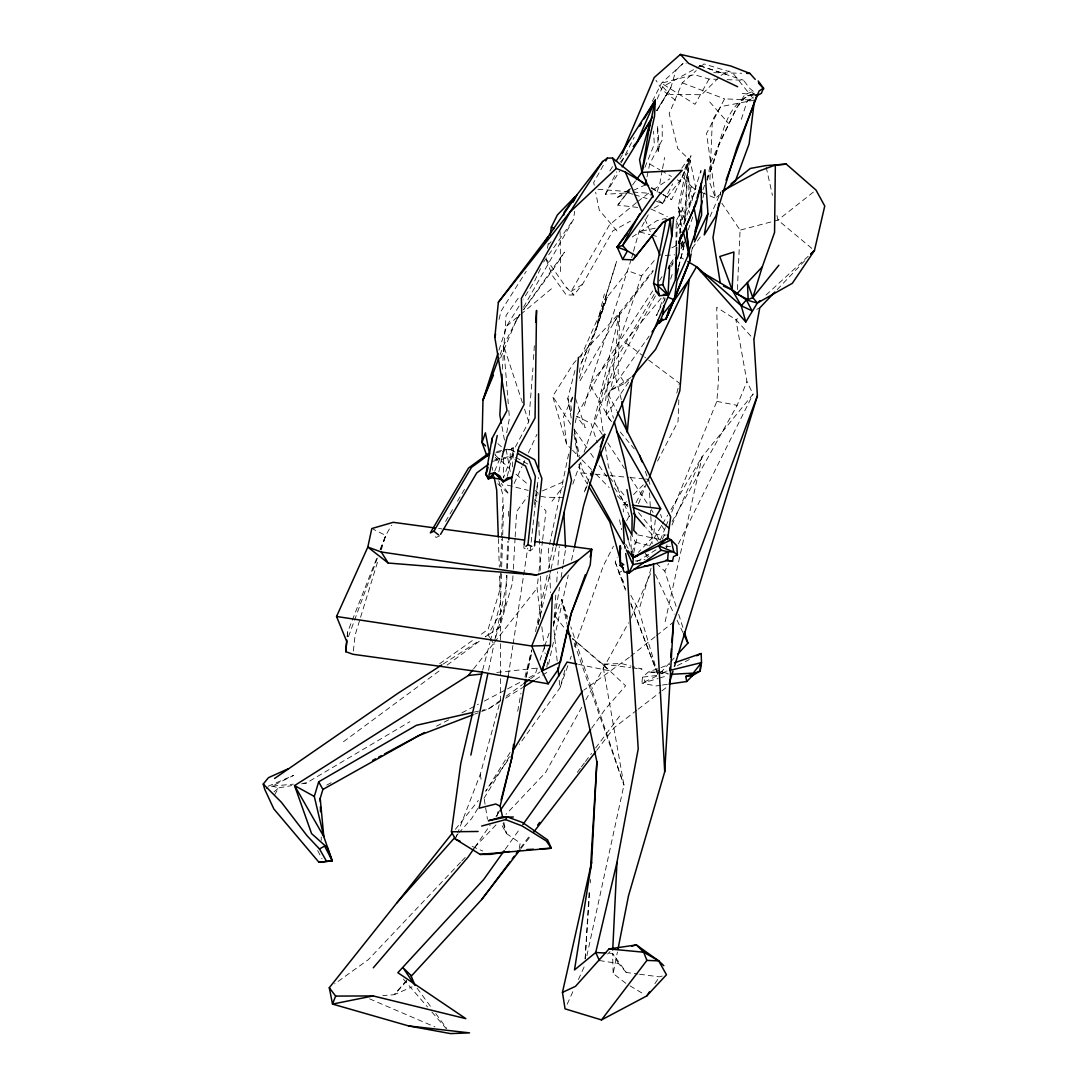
<?xml version="1.0" encoding="UTF-8"?>
<svg xmlns="http://www.w3.org/2000/svg" width="1088" height="1088" viewBox="0 0 1088 1088"><rect width="100%" height="100%" fill="white"/><g stroke="black" fill="none" stroke-linecap="round" stroke-linejoin="round"><path stroke-width="0.75" stroke-dasharray="5 3.75" d="M503.635 458.524L503.472 477.89L513.686 450.214L528.727 421.845L532.97 367.88M675.934 245.915L676.246 220.769L687.004 200.858L691.533 186.47L680.558 174.869M630.918 377.55L609.919 390.796L624.838 383.357L618.134 373.075L619.752 312.582L653.194 270.205M501.459 573.675L500.534 602.303L500.426 700.278L480.27 774.33L457.79 832.769M501.677 566.943L502.656 536.642M502.71 534.956L503.69 504.655M495.638 637.486L505.553 603.894L506.478 575.239M506.695 568.494L507.566 541.525M508.382 516.256L508.667 507.824M676.6 245.575L677.13 228.643L696.17 190.155L690.2 160.426L677.756 148.566L669.202 113.574L682.258 82.851L696.266 70.611M500.398 573.104L499.814 590.036L488.118 629.394L479.808 635.283M500.616 566.331L501.541 539.254M501.595 537.554L503.037 495.23L498.372 479.4M678.83 399.826L678.055 421.45L657.043 462.033M681.782 168.178L688.323 158.916L678.246 207.046L685.481 220.306L687.385 173.794L690.989 155.706L681.714 178.214L662.674 203.279L652.419 208.978M737.378 289.53L740.085 230.153L721.861 203.238M679.905 233.58L680.462 221.83L678.246 207.046L684.066 224.604M507.008 575.321L506.573 583.78L494.442 641.988M507.362 568.548L508.749 541.484M680.109 233.09L680.694 221.626L678.246 207.046M502.316 369.267L506.07 315.479L519.561 296.29M512.938 575.892L512.543 582.665L499.65 627.531L485.561 636.643M513.318 569.119L515.059 538.628M515.154 536.928L516.61 511.523L527.381 496.618M585.126 958.895L589.247 889.807M492.483 461.366L510.082 457.409L512.829 455.75L513.318 447.862L503.377 450.092M533.501 359.434L534.439 344.216M684.175 222.931L688.323 158.916L681.714 178.214M585.181 958.882L589.791 889.63M590.24 882.871L590.471 879.485M557.192 661.055L553.547 625.858L555.873 593.776M556.73 581.944L557.464 571.812M557.954 565.053L559.3 546.475M512.366 466.874L513.686 450.214L505.376 449.072M671.704 512.122L716.842 401.377L718.529 379.943L716.693 307.346L735.869 319.6L753.916 339.47M611.606 421.627L606.206 415.14L608.165 394.046L649.087 336.151M347.208 636.82L347.684 631.856L376.992 557.546M666.958 544.694L666.631 547.89L667.066 544.626M347.194 636.657L347.684 631.856M524.171 544.694L523.804 548.053L530.21 550.895L534.358 547.536M530.21 550.895L537.649 482.732M353.355 651.073L355.137 634.957L360.074 618.909M584.079 452.268L613.428 369.322L619.752 312.582L578.109 358.346M655.33 519.942L653.48 536.493L638.398 552.323M540.777 618.419L537.037 588.214L538.791 573.104M538.982 571.418L542.49 541.171M542.681 539.498L545.999 510.925L541.552 506.396M664.51 300.982L664.904 297.69M517.698 711.294L520.948 693.192M605.594 400.602L609.334 371.076L654.486 293.814M523.532 307.278L573.485 219.49L574.654 211.276M508.286 675.784L512.897 645.565M513.155 643.878L523.382 576.722M523.641 575.035L527.734 548.175M534.385 504.519L538.478 477.646M546.815 667.066L547.618 662.089M553.438 625.559L559.518 587.37M561.109 577.415L562.958 565.787M563.217 564.128L565.597 549.182M633.76 552.718L637.35 536.52M519.234 848.613L520.2 843.037L506.41 833.53L500.888 823.439M720.27 195.174L720.827 191.91M579.306 372.572L580.72 364.453L596.047 328.44L604.37 294.018M553.547 625.858L555.22 616.23L561.666 599.556L567.582 617.154M662.279 170.19L659.668 184.47L655.846 195.201M662.565 168.599L664.591 157.488M547.414 248.254L548.624 241.726M681.496 246.038L682.394 241.169M506.709 432.752L509.429 418.282L508.613 408.122M691.451 252.307L692.702 245.902M681.482 245.711L682.394 241.087M625.845 983.321L613.17 973.529L617.413 952.041M647.02 176.895L649.672 164.002L662.225 139.849L662.198 124.902M525.926 678.028L531.76 649.822M535.541 631.57L548.23 570.194M548.57 568.534L553.03 546.978M488.553 670.262L494.102 643.661M498.848 471.77L501.622 458.674M568.63 454.022L548.474 549.481L549.372 567.746M575.239 422.756L576.626 416.16L603.69 365.799L652.759 290.836M707.05 179.901L710.858 161.935L736.753 107.617L744.926 94.466L754.99 90.63M586.894 955.699L623.941 785.128L602.67 664.115L572.71 638.71L623.941 785.128L570.792 626.742M548.556 664.238L568.262 575.09M571.554 560.225L574.11 548.678M665.149 621.724L702.182 456.634L753.073 394.128L746.939 381.616L735.869 319.6L738.847 318.145M526.429 676.546L531.597 653.752M538.247 624.458L550.664 570.452M703.011 197.662L704.494 191.216M551.045 568.82L555.968 547.495M602.29 434.466L593.98 421.709L619.752 312.582L578.585 383.262M499.052 319.423L500.983 311.263L526.198 271.32M507.28 476.354L513.686 450.214M524.987 676.845L531.461 650.678M537.921 624.512L541.566 609.797L540.41 572.506M678.735 266.75L684.746 242.923M571.2 418.037L567.854 398.249L575.171 369.607M498.195 811.349L496.944 816.231L498.304 811.906M482.664 670.072L489.899 642.641M490.321 641.022L500.534 602.303L499.555 573.798M678.45 267.131L683.998 246.092M688.269 229.908L693.151 215.914M676.79 393.054L679.429 383.194L644.735 357.136M564.876 670.113L559.98 687.861L519.384 744.355M631.23 259.42L593.273 374.49L584.378 406.055M631.693 257.802L633.053 252.919M633.502 251.301L638.969 231.798L648.23 214.853M657.71 673.73L638.874 610.3L651.358 567.134M684.474 223.38L700.944 170.462L700.998 173.767M360.563 617.304L378.325 559.49M381.29 549.862L385.723 535.418L391.544 525.218M707.268 180.173L719.658 142.378L736.753 107.617L744.886 97.893L755.249 93.201C719.712 103.605 722.296 149.899 707.404 177.534M741.363 119.34L747.089 101.361L753.386 97.145M631.938 552.949L635.365 542.205L631.992 535.31M498.97 350.173L506.722 326.033L519.846 304.817M670.616 279.14L673.105 271.374M537.309 668.086L535.187 674.356L527.707 678.286M539.961 660.253L544.19 647.714M544.721 646.136L549.494 632.033M572.764 397.446L570.574 403.811L571.54 410.516M579.319 378.325L607.213 297.065L628.048 270.803L641.594 275.849L655.914 258.522M641.594 275.849L607.131 376.026L599.175 405.47L603.187 431.99M591.858 470.75L584.038 492.905L587.384 485.112M572.791 484.174L581.264 460.251M567.868 665.652L559.98 687.861L558.933 677.81M570.112 659.314L571.241 656.146M574.627 646.626L603.364 565.733L613.482 546.19M702.916 189.842L704.602 185.232M348.446 636.698L377.577 557.573M380.487 549.658L385.723 535.418L373.211 529.23M500.045 354.878L503.581 345.535L519.37 314.595M455.355 839.093L457.178 834.346M380.106 549.644L385.723 535.418M625.491 590.24L615.264 562.115L617.154 557.369M638.52 503.69L646.68 483.154M647.319 481.576L648.57 478.421M494.7 471.254L500.711 456.307M644.926 167.362L654.31 144.214L653.548 131.09M660.266 540.192L665.353 527.721M665.992 526.157L667.896 521.478M656.785 315.384L663.639 297.432M672.098 521.587L737.161 405.334L746.939 381.616M500.575 357.966L516.868 318.988L519.778 314.894M580.625 357.258L607.213 297.065L595.598 330.752L580.72 364.453M710.002 216.648L720.705 192.345M630.863 618.256L651.44 571.635M672.003 525.014L702.182 456.634L668.549 513.713M657.138 99.022L662.633 86.754L695.069 68.83M572.397 397.052L563.448 416.976L566.576 444.149L571.309 448.977M567.161 1004.224L573.485 990.325M578.408 979.526L584.732 965.641M514.094 483.575L521.954 466.657M522.675 465.12L524.81 460.496M528.387 452.812L536.955 434.357M662.864 194.711L671.622 199.607L690.2 160.426M540.505 268.6L534.725 280.758L523.342 299.146M676.11 606.329L664.809 571.146L668.59 563.584M678.395 543.905L753.073 394.128M632.944 194.276L628.252 192.848L605.363 194.29L616.746 171.782M621.289 162.765L634.195 137.251M652.392 101.225L661.49 83.205L683.114 63.349L686.134 63.648M665.094 298.874L656.186 315.561M656.418 201.389L662.674 203.279L672.656 183.899M626.702 520.649L629.816 514.638M636.045 502.615L644.599 486.078M720.514 193.909L715.564 198.206L709.784 182.825L712.341 120.21L720.746 106.651L754.419 100.11L724.567 98.858L706.561 133.43L715.564 198.206L703.623 193.256M655.411 295.95L615.223 369.757L608.219 398.548L613.414 418.227M671.486 266.424L673.091 263.473M681.129 248.717L685.154 241.332L681.442 246.99M709.05 79.043L695.042 104.326L661.49 83.205L694.185 74.61L709.05 79.043L717.25 79.329M581.754 707.241L545.646 772.453L506.002 814.314M585.861 699.829L628.538 622.771M603.337 165.267L593.681 182.512L594.347 185.762M662.225 539.254L666.332 531.896M546.203 259.61L552.282 275.454L566.25 294.984L573.838 294.998L582.461 284.403L612.816 230.942L630.414 221.177M485.302 636.847L488.022 634.821L505.553 603.894M671.514 264.656L673.227 261.746M681.741 247.166L685.154 241.332M445.55 521.478L454.104 506.967M457.518 501.16L465.215 488.104M649.577 545.918L661.654 525.422M662.51 523.967L667.692 515.182M657.016 110.704L670.874 87.53L675.893 70.407L683.114 63.349M274.421 795.097L278.732 787.889L291.788 785.577M619.888 159.079L623.342 153.34M477.782 808.479L471.594 818.625L459.313 832.47M483.97 798.334L509.619 756.282M605.363 194.29L619.534 171.21M656.717 110.609L670.874 87.53L656.826 110.174M510.136 752.461L485.71 791.207L510.462 756.758M566.576 444.149L552.704 396.331L573.607 363.297L576.98 359.584M609.81 170.911L613.442 165.267M659.233 280.935L662.007 276.692M670.344 263.962L673.118 259.719M654.908 983.674L659.437 976.874L662.252 976.018M606.206 415.14L629.517 380.786M474.871 847.266L490.239 824.962M496.006 816.612L498.889 812.423M543.633 262.004L573.485 219.49M523.668 309.427L564.454 252.09L555.043 266.764L523.722 309.618M505.213 849.32L519.942 828.689M591.654 728.253L605.404 708.982L625.614 685.78L602.67 664.115L621.534 663.544L631.013 666.114M692.322 248.132L701.869 234.804M516.868 318.988L519.806 314.976M637.69 207.427L617.834 205.115L631.557 186.334M632.536 185.001L635.474 180.975M520.363 848.096L530.536 834.564M577.293 772.358L580.339 768.291M581.359 766.945L584.406 762.892M585.426 761.532L591.532 753.426M595.598 748.014L619.997 715.55M551.983 501.282L563.094 486.526M613.442 322.823L653.126 271.334M521.084 848.45L531.447 835.013M596.7 750.394L614.298 727.559L636.779 710.246M617.834 205.115L630.578 188.618M473.606 668.862L493.367 643.742M494.401 642.423L537.037 588.214M455.382 829.328L478.394 800.401M620.405 162.058L627.885 152.973M661.15 298.166L589.737 384.159L611.442 422.266M406.694 980.152L394.196 994.718L382.813 995.547M455.967 836.25L458.198 833.734M548.828 244.229L551.086 241.699M601.324 391.639L618.134 373.075M406.694 981.118L394.196 994.718L412.094 986.816M660.484 672.874L669.623 662.946M670.766 661.708L674.193 657.982M460.51 862.349L368.37 959.643L334.682 983.865M461.679 861.111L465.174 857.426M474.504 847.566L496.672 824.174M777.213 289.585L805.134 260.318M607.594 954.013L609.974 951.619M626.498 501.65L622.975 505.172L623.397 511.945M633.542 494.591L646.462 481.671M718.76 77.615L701.597 94.738L670.031 94.37L662.633 86.754M766.034 295.052L808.234 256.265M624.838 383.357L629.83 378.896M701.366 66.164L703.909 63.934L732.482 72.624L753.386 98.804M274.026 791.901L278.732 787.889L272.068 786.107L266.152 788.623M506.722 326.033L519.425 315.438M520.703 314.378L553.751 286.851M636.398 202.667L609.511 224.781L571.146 291.407L573.838 294.998L566.222 287.436L546.502 259.406M637.677 201.62L652.025 190.495M629.313 657.315L583.821 690.159M630.618 656.282L655.289 636.575M656.581 635.542L672.166 623.098M813.362 192.1L777.961 220.102L740.085 230.153M638.098 709.226L660.579 691.914M661.898 690.894L668.508 685.807M343.482 741.703L441.66 669.106M447.114 665.067L479.849 640.873M500.861 700.06L488.689 708.791L474.654 714.163M506.26 696.184L522.485 684.529M530.604 678.708L540.056 671.922M439.674 663.734L474.273 639.214M632.25 236.98L657.002 220.606L666.264 218.307M653.398 189.598L669.814 178.84M629.258 189.489L615.958 198.179L645.361 184.933M443.278 663.993L479.917 640.288M500.018 701.706L488.689 708.791L482.12 710.301M505.675 698.17L522.662 687.548M535.405 679.578L541.062 676.042M542.477 675.145L546.734 672.493M621.615 571.173L618.827 572.9L625.233 584.868M636.942 561.653L656.458 549.549M582.461 284.403L571.146 291.407L566.222 287.436M513.318 447.862L510.571 449.534L502.411 451.357M301.58 783.836L306.476 782.966L409.85 721.711M747.089 101.361L754.025 97.308M721.045 75.344L728.906 70.91M696.538 68.014L703.909 63.934M326.726 785.114L331.174 782.721M436.478 726.213L449.942 719.141M461.897 712.858L478.353 704.222M484.337 701.08L521.723 681.428M661.15 673.839L667.08 670.834M677.457 665.57L689.316 659.546M756.772 309.332L759.75 307.877M671.84 247.806L683.672 242.053M656.717 676.07L641.92 683.21L642.478 677.13L648.421 671.962L669.718 664.455M439.702 535.799L436.152 537.445L432.657 534.711M542.463 490.892L565.121 481.127M268.042 786.27L293.583 775.418L272.068 786.107L293.366 784.162M660.892 685.25L656.037 685.957L641.92 683.21L658.09 678.558M659.614 678.069L667.27 675.689M657.682 672.126L667.094 671.051M473.906 712.178L480.474 710.668M655.248 228.126L638.969 231.798L650.012 234.654M496.754 451.574L501.718 450.459M495.87 452.826L500.779 451.724M494.863 459.775L512.829 455.75M635.378 561.014L645.062 559.586M662.51 685.018L667.366 684.311M656.622 675.526L642.478 677.13L645.837 682.366M496.767 672.438L538.478 667.964M665.747 546.788L670.466 546.326M303.198 783.265L306.476 782.966M665.326 255.49L674.628 254.823M747.47 95.554L756.323 95.404L749.129 90.25M563.122 497.461L545.822 497.27L535.935 495.258M656.132 672.098L648.421 671.962L668.522 673.934M713.796 72.665L741.703 73.263M727.097 79.669L743.498 80.226L749.714 88.332L754.678 92.521M638.534 512.584L656.744 534.589L666.305 535.051M609.198 953.197L612.558 953.374L626.294 972.468L637.894 974.005M597.978 189.285L631.271 191.896M632.944 192.018L647.918 193.188L650.61 195.024M581.482 472.899L593.273 474.014M594.946 474.178L608.41 475.47M610.096 475.633L628.606 477.401M630.292 477.55L643.756 478.842M645.442 479.006L648.802 479.332L649.087 484.391M617.44 495.951L625.709 504.383L629.041 504.805M602.67 664.115L630.591 667.665M632.237 667.869L642.083 669.12L632.604 666.55M639.554 974.222L659.437 976.874M438.627 528.469L441.986 528.918M742.234 93.35L756.323 95.404M599.42 960.541L618.528 963.519L626.294 972.468M716.842 401.377L737.161 405.334M637.772 534.915L660.919 539.607M578.517 664.401L609.511 670.779L572.71 638.71M662.306 672.194L670.276 673.921M635.365 542.205L648.23 545.278M507.348 485.126L528.265 490.402M651.59 235.062L659.478 237.102M634.508 194.752L647.034 198.546M699.353 65.647L743.498 80.226M699.802 65.742L726.362 74.365M682.258 82.851L724.567 98.858M614.339 487.818L625.709 504.383L628.714 505.607M655.574 669.365L659.614 671.065M369.58 998.852L434.969 1026.922M472.124 846.396L482.8 851.047M650.923 208.978L667.311 216.607M514.814 451.901L510.571 449.534L510.082 457.409L514.298 459.762M515.658 457.314L528.414 464.413M651.195 188.197L661.409 193.895M649.672 164.002L659.845 169.823M661.3 170.653L671.486 176.474M677.307 179.792L680.218 181.465M680.544 257.285L683.454 258.998M651.386 187.544L661.504 193.582M662.946 194.439L671.622 199.607M630.02 985.837L643.974 994.255M658.662 200.532L662.674 203.279M626.062 343.114L643.402 356.143M675.444 100.286L661.966 89.61L655.942 80.213M691.533 186.47L696.17 190.155M811.838 248.39L777.961 220.102L776.492 213.493M515.97 474.178L528.89 485.153M535.35 490.647L537.921 492.837L538.03 496.237M497.882 443.646L501.378 446.76M646.49 554.363L648.938 556.594M656.268 563.312L664.809 571.146M497.76 483.684L509.102 494.346L501.296 483.466M495.162 455.015L509.51 468.683M572.492 450.174L580.774 458.606M581.958 459.816L591.41 469.445M596.142 474.273L609.158 487.519M534.888 499.582L537.105 501.854M657.886 541.226L645.701 527.503M495.312 457.382L497.529 459.87L494.836 453.859M709.73 101.959L728.593 123.434M625.709 504.383L627.939 506.954M403.349 979.037L427.489 1006.958M431.882 1012.03L446.148 1028.527M616.937 230.914L599.27 210.093L595.653 192.25M620.242 432.031L634.29 448.922M609.62 477.618L625.682 497.039M555.22 616.23L565.515 629.449M417.044 988.162L431.827 1008.209M435.758 1013.554L446.597 1028.255M624.906 548.733L624.376 545.482L626.28 548.189M570.738 424.293L552.704 396.331M574.532 429.828L586.854 447.766M590.648 453.288L595.381 460.197M599.175 465.718L606.75 476.762M607.838 442.979L624.471 468.493M630.02 477.006L647.578 503.934M651.263 509.606L653.113 512.448M661.436 525.205L666.06 532.29M488.022 634.821L489.654 637.418M490.47 638.71L493.748 643.892M579.02 464.209L580.421 472.45L587.343 484.119M618.528 963.519L612.558 953.374L613.17 973.529M625.668 544.109L628.973 550.038M588.594 480.801L582.094 469.05L580.774 462.468M630.85 595.34L638.874 610.3M317.655 850.517L322.048 858.826M608.165 394.046L616.624 410.516M656.744 534.589L659.518 540.274M645.266 553.234L647.442 557.804M655.384 574.559L674.179 614.162M677.076 620.255L682.856 632.441M624.376 545.482L625.682 548.42M676.246 220.769L681.333 232.519M629.694 516.759L608.437 466.779L605.431 446.896M644.98 219.014L651.535 234.668M630.931 604.425L658.186 675.349M615.264 562.115L625.396 588.853M630.768 602.997L657.002 672.207M645.334 471.362L650.978 487.302M660.566 514.406L661.694 517.589M575.552 398.494L585.167 427.679L576.626 416.16L591.029 423.463L597.271 442.639M522.444 402.764L503.581 345.535L508.477 406.436M524.538 409.129L528.727 421.845M678.681 614.326L683.808 630.306M503.091 823.14L506.41 833.53L503.826 822.256M567.188 619.126L561.666 599.556L567.066 624.376M685.481 220.306L680.707 202.191L687.385 173.794L693.206 203.592M613.428 369.322L621.425 399.99M628.782 541.538L630.863 549.59M680.694 221.626L682.734 229.622M766.21 167.253L772.453 195.337M619.521 519.765L621.602 529.638M567.854 398.249L571.159 414.718M574.138 429.529L579.442 455.872M492.17 467.106L492.81 470.37M501.962 426.537L504.669 441.279M506.165 449.466L510.666 474.042M574.002 434.534L577.905 457.613M480.27 774.33L481.603 782.639M484.269 799.272L487.465 819.237M574.178 428.93L578.014 455.709M579.224 464.086L580.421 472.45M541.824 626.81L545.156 653.643M649.55 492.85L650.733 514.828M650.828 516.514L652.297 543.565M549.698 574.382L550.596 592.647M630.754 535.922L631.258 549.413M498.345 538.587L499.324 567.093M538.818 521.655L540.355 570.819M321.205 836.944L321.286 840.303M688.323 158.916L689.33 213.18M560.102 231.594L560.606 272.734M659.206 146.635L658.09 153.19L657.533 125.65L659.206 146.635M606.206 294.875L595.598 330.752L616.638 261.256L606.206 294.875"/><path stroke-width="1.5" d="M623.315 568.14L620.133 565.461L620.255 545.822L620.84 548.964M633.488 554.363L632.862 564.645L628.878 573.118L623.954 571.839L622.023 565.719M687.82 261.569L696.551 266.71L745.797 321.966L757.343 303.035L792.336 283.302L814.45 250.553L824.745 206.026L815.986 190.033L786.298 164.125L775.336 165.063L774.561 232.438L762.253 266.914L752.828 297.622L748.15 299.581L736.726 293.923L732.129 289.843L700.495 271.347M675.784 257.652L675.512 279.453L591.382 475.755M676.546 247.275L675.512 279.453L678.327 268.342M585.385 574.6L571.091 613.741L558.348 669.324L548.202 683.822L541.906 670.997L550.446 645.442L552.35 594.47L562.618 577.701L578.218 560.279L591.695 549.209L534.507 541.457M616.175 161.024L655.289 100.246L654.541 116.171L641.92 172.407L652.841 196.139L617.127 246.99L622.662 259.474L632.903 259.828L662.442 222.741L673.69 217.246L671.731 236.504L662.755 284.634L667.964 295.12L659.233 295.664L656.01 291.326L653.575 283.247L665.91 219.898M759.832 300.75L757.343 303.035L746.395 299.948L732.129 289.843L733.897 252.008L719.78 256.51L732.129 289.843L741.241 305.742L745.797 321.966M612.721 950.001L616.95 862.444L638.221 748.884L627.096 571.173M508.83 539.798L511.863 480.597L511.265 477.319M679.864 238.014L679.116 252.77L677.117 258.971M616.95 862.444L595.721 952.517L574.491 969.938L591.586 862.594L596.89 761.75L567.419 626.035M502.044 374.354L499.868 415.058L501.364 423.259M700.536 664.632L700.182 670.997L692.566 675.58L686.759 681.51L668.97 684.08M590.458 869.598L596.89 761.75M618.066 948.736L628.497 895.818L664.714 771.786L673.458 622.064L757.384 395.814L753.916 339.47L759.75 307.877L774.874 292.019M535.813 322.238L536.547 310.406L535.051 417.955L518.854 447.277L512.094 477.306L511.428 478.543L508.395 478.176M669.691 670.711L669.95 667.352M670.725 657.288L671.378 648.897M671.894 642.192L673.458 622.064M491.681 443.292L492.062 438.45L507.035 410.448L494.822 337.375L498.372 302.274L547.822 237.075L576.966 194.834L602.725 161.432L607.362 158.086L612.639 158.073L645.361 184.933L646.354 180.105M568.874 472.097L578.435 357.354M659.233 295.664C653.847 269.647 667.597 244.161 670.194 218.525L673.69 217.246M633.651 569.31L667.556 560.497L668.318 551.698L661.069 550.283L628.878 573.118L625.695 553.602M627.259 432.589L632.019 379.957M548.202 683.822L479.686 671.799L353.002 654.282L345.739 651.685L346.705 641.458L336.546 616.488L367.826 547.087L371.81 528.55L393.217 522.308L435.268 528.006M345.739 651.685L346.882 640.125M667.583 538.315L667.896 535.133M524.171 544.694L531.148 480.746L525.518 465.99L515.698 460.537M525.885 546.366L527.952 544.694L535.391 476.517L528.999 459.775L517.657 453.465M534.534 545.85L541.878 478.502L534.725 459.762L517.602 450.242M667.556 539.607L670.698 516.854L617.386 412.012M754.215 101.796L749.129 143.902L735.393 181.03L723.003 191.774M658.158 319.967L659.464 322.905L662.891 314.16L663.898 305.918M513.563 744.396L511.904 757.642L500.113 806.154L502.71 817.428M509.47 851.469L490.416 854.366L480.162 854.42L455.355 839.093L451.438 831.776L460.795 763.409L482.242 671.69M662.592 319.042L660.008 320.919L665.978 319.056L674.261 299.798L676.954 280.908L688.854 253.64L685.984 225.311L688.786 250.322M550.202 234.872L551.358 227.066L557.369 214.975L575.117 196.629L573.158 201.185M508.286 675.784L479.074 808.234L495.774 803.991L500.113 806.154M648.842 130.37L655.289 100.246L644.069 118.905M641.92 172.407L650.08 122.291L639.554 159.746L641.92 172.407L682.149 170.354L659.45 194.698L622.581 245.521L617.127 246.99L627.178 233.607M502.806 479.726L492.021 477.673L488.376 478.91L485.901 474.735L492.062 438.45M681.142 234.763L678.762 242.896L696.279 203.388L704.929 169.674L707.948 213.574L704.249 234.954L715.836 216.077L736.916 147.478L759.043 91.052L763.504 88.074L758.159 80.947M718.869 203.32L712.994 237.524L720.324 283.247M489.26 474.055L494.51 472.736L503.105 481.875L507.321 477.931L512.094 477.306L503.105 481.875L499.705 475.864L494.51 472.736L488.376 478.91L497.23 435.513M662.891 314.16L674.261 299.798L689.887 260.331L691.138 253.912M693.954 239.482L702.277 200.886M590.131 557.192L591.695 549.209L590.213 564.971L571.091 613.741L560.483 661.994L541.906 670.997L531.746 646.027L552.35 594.47M525.586 679.687L511.904 757.642L501.106 799.952M553.37 545.319L569.16 469.01L604.71 434.357L583.59 505.743L574.464 547.019M470.859 755.099L487.859 673.594M669.106 308.883L665.978 319.056L689.887 260.331L689.153 253.654M563.638 215.22L564.359 211.956L575.117 196.629M667.556 560.497L672.506 561.258L673.54 556.594L677.375 554.798L676.763 545.7L671.146 539.866L667.651 537.894L632.93 557.654L628.17 550.882M562.455 992.378L575.484 986.354L609.022 948.926L636.412 944.928L658.662 960.84L666.468 974.753L646.762 995.928L601.501 1019.918L565.053 1008.848L562.455 992.378L591.586 862.594M556.349 545.863L571.513 480.284L569.16 469.01M494.822 337.375L495.584 334.111M502.071 457.001L507.212 436.886L524.008 404.641L521.383 298.398L570.085 211.97L602.725 161.432M694.919 231.635L697.082 223.448L693.845 206.897M696.13 201.13L694.307 207.4L678.762 242.896M697.041 198.002L701.597 182.335M288.334 768.726L268.423 777.689L263.255 784.04L264.683 789.249L273.836 808.914L318.934 862.254L332.221 860.826L323.802 836.604L314.296 796.443L318.675 781.81L416.405 725.315L472.26 712.545M320.294 801.679L320.198 798.32L322.918 789.439L424.51 732.51M669.501 682.557L672.982 671.228M674.478 666.359L757.384 395.814M541.906 670.997L548.801 649.142M497.937 353.396L482.977 400.071L481.998 442.49L487.07 456.375M649.359 477.741L679.823 390.85L689.03 279.63L696.551 266.71L741.241 305.742L751.985 310.787L746.395 299.948L741.241 305.742M600.25 447.018L604.71 434.357M689.466 252.117L687.548 254.782L701.61 215.193L701.148 183.709M485.901 474.735L488.09 467.187M673.499 299.35L667.76 315.289L689.887 260.331M498.862 357.993L482.977 400.071L493.408 375.115M668.481 268.491L669.691 265.336L667.964 295.12L663.381 294.426M452.241 833.272L329.297 987.741L335.621 996.091L332.52 1004.074L408.666 1025.943L450.541 1033.6L469.54 1032.879L408.666 1025.943M622.282 152.837L654.214 77.52L680.408 54.4L730.81 65.987L749.918 73.426L755.235 79.383M633.23 146.499L637.5 141.304L655.289 100.246M726.063 180.186L756.799 95.69L761.355 93.35L763.504 88.074M622.526 153.014L628.143 141.005M694.457 241.903L707.948 213.574M492.021 477.673L494.51 472.736L500.439 477.727M573.036 202.218L576.966 194.834M639.717 213.71L622.581 245.521L627.409 250.92L636.575 256.129M481.658 826.05L505.607 819.59L507.117 816.857L522.553 822.501L547.59 839.909L551.358 848.246L480.162 854.42M622.662 259.474L627.409 250.92L617.127 246.99M605.744 160.97L607.362 158.086M488.458 453.438L468.506 468.058L430.331 532.889L433.894 531.23L471.498 467.378L489.342 454.294M440.572 534.33L476.748 472.899L488.553 464.25M687.548 254.782L689.207 251.967M639.744 126.072L641.471 123.202M513.155 750.489L567.106 662.048L576.885 664.061M622.186 166.886L650.515 120.714M637.5 141.304L652.433 117.246M544.218 242.774L547.822 237.075M633.216 507.443L655.697 516.637L660.688 508.735L616.447 431.066M646.762 995.928L649.482 991.848M473.906 848.667L468.139 857.018L373.306 967.79M499.841 811.036L582.461 691.179M652.011 332.017L659.804 320.987M671.486 304.436L689.03 279.63L655.547 349.466L632.318 376.666M504.22 850.694L483.602 879.594L397.854 972.699L465.827 1018.64L373.13 995.928L335.621 996.091M522.893 824.554L590.675 729.626M636.453 179.629L642.342 171.578M411.25 976.167L481.726 899.49L510.204 861.614M512.23 858.922L514.27 856.215M516.297 853.509L518.337 850.802M537.649 825.098L539.675 822.392M601.501 1019.918L646.898 960.418L658.662 960.84L663.83 965.722M481.726 899.49L520.05 849.796M533.514 832.334L595.666 751.726M318.934 862.254L332.221 860.826L327.406 847.715L311.59 833.639L294.576 785.577L468.411 675.471L472.573 670.181M498.372 302.274L570.085 211.97L616.27 168.504L625.342 172.054L648.489 185.83M632.903 259.828L663.095 222.224L670.194 218.525L671.731 236.504M757.343 303.035L752.828 297.622L778.858 265.241M396.794 902.958L454.852 837.502M677.634 654.269L687.915 643.103L684.325 631.91M736.726 293.923L762.253 266.914M810.954 254.211L814.45 250.553L810.723 253.98M756.323 95.404L757.153 94.615M659.464 322.905L663.014 319.641M631.271 551.208L632.93 557.654L658.607 545.782L667.651 537.894M731.109 183.736L750.407 168.409L765.843 165.607L786.298 164.125M523.845 683.563L529.244 679.687M274.557 778.491L398.167 693.151L441.864 664.904M524.076 686.664L533.99 680.462M263.255 784.04L281.343 802.223L307.047 835.747L319.464 848.939L324.632 846.083L332.221 860.826M722.282 191.121L758.839 171.115L775.336 165.063M372.626 760.376L375.591 758.785M378.556 757.194L381.507 755.589M384.472 753.998L418.526 735.651L473.103 714.762M696.714 655.778L701.162 653.521L701.502 662.592L700.182 670.997L685.807 676.491L686.759 681.51M661.069 550.283L658.607 545.782L671.146 539.866L673.826 552.106L677.375 554.798M578.218 560.279L562.102 567.229L536.574 574.967L388.198 563.04L367.826 547.087L381.262 551.983L536.574 574.967M632.93 557.654L637.5 555.846M674.438 662.81L701.162 653.521M631.747 946.111L636.412 944.928L643.702 952.218L658.662 960.84M671.894 669.909L701.502 662.592L693.233 673.132L671.867 674.261M620.133 565.461L623.71 564.645L620.364 562.21L620.255 545.822M507.117 816.857L488.362 820.719L501.187 817.197L513.305 817.02M373.13 995.928L332.52 1004.074L329.297 987.741M653.575 283.247L657.478 285.396L662.755 284.634M685.807 676.491L692.566 675.58M468.411 675.471L481.753 674.043M644.218 565.991L650.638 565.325M527.095 849.565L533.569 849.211M540.042 848.858L551.358 848.246L546.217 840.915L522.118 825.955L505.607 819.59M550.446 645.442L531.746 646.027L336.546 616.488M451.438 831.776L478.094 831.477M746.626 73.358L749.918 73.426M605.826 953.034L595.721 952.517L599.42 960.541M609.022 948.926L643.702 952.218L646.898 960.418M632.373 505.213L660.688 508.735M443.673 529.149L524.416 540.083M666.046 560.13L672.506 561.258M664.972 294.168L667.964 295.12L657.478 285.396M668.154 297.296L674.261 299.798M699.149 191.393L702.127 192.63M658.607 545.782L673.826 552.106L668.318 551.698L645.143 562.238L632.862 564.645L626.334 549.902M723.479 286.117L732.129 289.843M455.355 839.093L459.925 841.078M527.952 544.694L531.787 546.394M737.623 86.741L688.541 63.322L680.408 54.4M551.358 227.066L554.268 228.575M314.296 796.443L294.576 785.577L323.802 836.604L320.198 798.32M702.821 273.374L706.914 276.039M433.894 531.23L438.546 534.888M656.01 291.326L658.784 293.733M655.697 516.637L668.848 528.02M485.588 445.903L481.998 442.49L485.384 432.82L489.586 454.05M758.431 82.96L763.749 88.917M636.766 533.759L633.733 530.332L634.943 515.508L624.213 459.231L614.271 421.505M633.488 513.373L644.599 526.225M566.535 630.768L570.656 636.058M381.262 551.983L388.198 563.04M589.084 487.043L609.851 522.05L620.568 561.136M319.464 848.939L326.482 861.193M318.675 781.81L322.918 789.439M589.41 482.27L623.56 544.014M683.577 633.964L687.915 643.103M485.901 473.334L488.376 478.91M625.342 172.054L641.716 211.181M652.188 236.232L660.035 255.014M752.828 297.622L747.442 282.513L748.15 299.581M639.69 455.41L641.947 461.788M612.639 158.073L616.27 168.504M600.399 452.241L622.975 518.962L628.374 539.92M683.142 231.227L688.854 253.64M651.698 191.529L652.977 197.363M494.102 476.911L496.686 489.967L498.29 536.914M626.933 489.6L632.142 516.705L631.91 534.915L622.975 518.962L624.281 543.823M621.846 401.594L626.974 430.957M557.886 667.76L558.756 676.138M653.412 563.856L664.714 771.786M563.842 512.475L565.515 547.509M320.416 806.711L320.552 811.757M538.56 393.761L538.723 470.941M410.856 975.297L403.022 967.762L415.072 985.497L410.856 975.297"/></g></svg>
